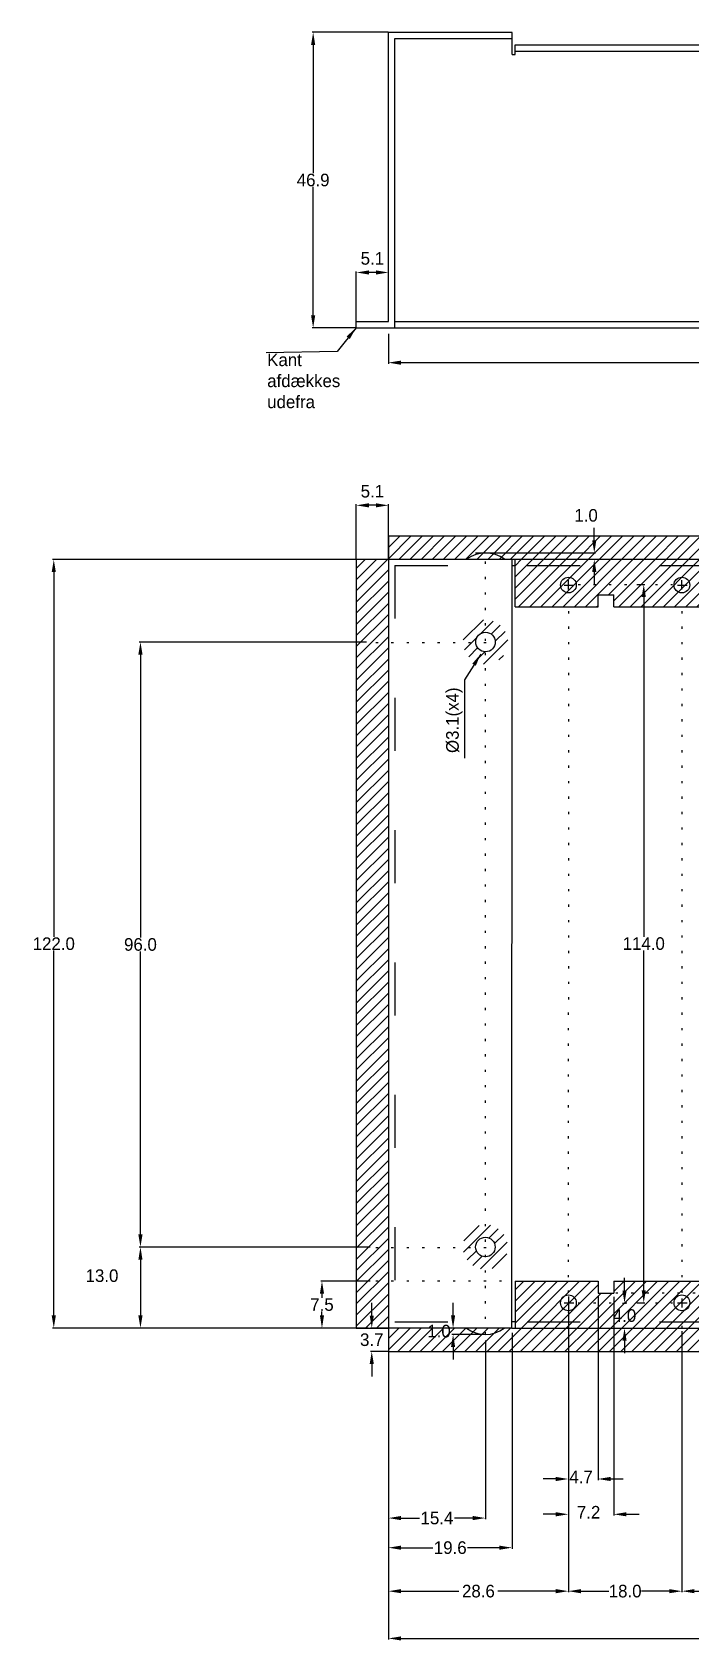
# Model space of a CAD drawing. Extents: x -123 to 309, y 96 to 516.
# Drawn here: x -123.1 to -18.7, y 236.3 to 492.5 of the extents above; entities that cross this region are included whole.
import ezdxf

# ---------------------------------------------------------------- set-up
doc = ezdxf.new("R2010")
doc.units = 0
doc.header["$LTSCALE"] = 7
doc.header["$MEASUREMENT"] = 0
doc.linetypes.add('ACAD_ISO03W100', pattern=[30, 12, -18])
doc.linetypes.add('ACAD_ISO07W100', pattern=[3.5, 0.5, -3])
doc.layers.get('DEFPOINTS').update_dxf_attribs({"linetype": 'CONTINUOUS'})
for name, color, linetype in [('kabinet', 4, 'CONTINUOUS'), ('kabinet_dim', 7, 'CONTINUOUS'), ('kabinet_hidden', 2, 'ACAD_ISO03W100')]:
    doc.layers.add(name, color=color, linetype=linetype)
doc.dimstyles.new('DK-audio', dxfattribs={"dimtxt": 2, "dimasz": 2, "dimexe": 0.18, "dimexo": 0.0625, "dimgap": 0.09, "dimtad": 0, "dimtih": 1, "dimtoh": 1, "dimdec": 1, "dimzin": 0, "dimdsep": 46, "dimtxsty": 'Standard', "dimcen": 5, "dimadec": 0, "dimazin": 0, "dimtfac": 1, "dimtdec": 1, "dimtofl": 0, "dimtmove": 2, "dimatfit": 3, "dimfxl": 0, "dimtolj": 1, "dimtzin": 0, "dimarcsym": 0})

# ---------------------------------------------------------------- blocks, each defined once
blk = doc.blocks.new('*D11')
at = {"layer": 'DEFPOINTS', "color": 0}
for p in [(134.4, 279.65), (-66.6, 279.05), (134.4, 237.6)]:
    blk.add_point(p, dxfattribs=at)
at = {"layer": 'kabinet', "color": 0, "lineweight": -2}
for p, q in [((134.4, 279.59), (134.4, 237.42)), ((-66.6, 278.99), (-66.6, 237.42)), ((-64.6, 237.6), (30.48, 237.6)), ((132.4, 237.6), (37.32, 237.6))]:
    blk.add_line(p, q, dxfattribs=at)
at = {"layer": 'kabinet', "color": 0}
for points in [[(-64.6, 237.93), (-64.6, 237.27), (-66.6, 237.6)], [(132.4, 237.93), (132.4, 237.27), (134.4, 237.6)]]:
    blk.add_solid(points, dxfattribs=at)
at = {"layer": 'kabinet', "color": 0, "insert": (33.9, 237.6), "char_height": 2, "attachment_point": 5}
blk.add_mtext('\\A1;201.0', dxfattribs=at)
blk = doc.blocks.new('*D12')
at = {"layer": 'DEFPOINTS', "color": 0}
for p in [(-119.7, 408.8), (-69.87, 408.8), (-71.87, 286.85)]:
    blk.add_point(p, dxfattribs=at)
at = {"layer": 'kabinet', "color": 0, "lineweight": -2}
for p, q in [((-69.94, 408.8), (-119.88, 408.8)), ((-119.7, 406.8), (-119.7, 348.92)), ((-119.7, 288.85), (-119.7, 346.74)), ((-71.94, 286.85), (-119.88, 286.85))]:
    blk.add_line(p, q, dxfattribs=at)
at = {"layer": 'kabinet', "color": 0}
for points in [[(-120.03, 406.8), (-119.37, 406.8), (-119.7, 408.8)], [(-120.03, 288.85), (-119.37, 288.85), (-119.7, 286.85)]]:
    blk.add_solid(points, dxfattribs=at)
at = {"layer": 'kabinet', "color": 0, "insert": (-119.7, 347.83), "char_height": 2, "attachment_point": 5}
blk.add_mtext('\\A1;122.0', dxfattribs=at)
blk = doc.blocks.new('*D18')
at = {"layer": 'DEFPOINTS', "color": 0}
for p in [(-66.6, 284.4), (-47, 286.15), (-47, 252)]:
    blk.add_point(p, dxfattribs=at)
at = {"layer": 'kabinet', "color": 0, "lineweight": -2}
for p, q in [((-47, 286.09), (-47, 251.82)), ((-66.6, 284.34), (-66.6, 251.82)), ((-64.6, 252), (-59.56, 252)), ((-49, 252), (-54.04, 252))]:
    blk.add_line(p, q, dxfattribs=at)
at = {"layer": 'kabinet', "color": 0}
for points in [[(-64.6, 252.33), (-64.6, 251.67), (-66.6, 252)], [(-49, 252.33), (-49, 251.67), (-47, 252)]]:
    blk.add_solid(points, dxfattribs=at)
at = {"layer": 'kabinet', "color": 0, "insert": (-56.8, 252), "char_height": 2, "attachment_point": 5}
blk.add_mtext('\\A1;19.6', dxfattribs=at)
blk = doc.blocks.new('*D13')
at = {"layer": 'DEFPOINTS', "color": 0}
for p in [(-73.85, 299.7), (-105.95, 286.85), (-69.77, 286.85)]:
    blk.add_point(p, dxfattribs=at)
at = {"layer": 'kabinet', "color": 0, "lineweight": -2}
for p, q in [((-73.91, 299.7), (-106.13, 299.7)), ((-105.95, 297.7), (-105.95, 288.85)), ((-69.84, 286.85), (-106.13, 286.85))]:
    blk.add_line(p, q, dxfattribs=at)
at = {"layer": 'kabinet', "color": 0}
for points in [[(-106.28, 297.7), (-105.62, 297.7), (-105.95, 299.7)], [(-106.28, 288.85), (-105.62, 288.85), (-105.95, 286.85)]]:
    blk.add_solid(points, dxfattribs=at)
at = {"layer": 'kabinet', "color": 0, "insert": (-112.05, 295.15), "char_height": 2, "attachment_point": 5}
blk.add_mtext('\\A1;13.0', dxfattribs=at)
blk = doc.blocks.new('*D14')
at = {"layer": 'DEFPOINTS', "color": 0}
for p in [(-66.6, 286.15), (-51.22, 284.95), (-66.6, 256.7)]:
    blk.add_point(p, dxfattribs=at)
at = {"layer": 'kabinet', "color": 0, "lineweight": -2}
for p, q in [((-66.6, 286.09), (-66.6, 256.52)), ((-51.22, 284.89), (-51.22, 256.52)), ((-64.6, 256.7), (-61.67, 256.7)), ((-53.22, 256.7), (-56.15, 256.7))]:
    blk.add_line(p, q, dxfattribs=at)
at = {"layer": 'kabinet', "color": 0}
for points in [[(-64.6, 257.03), (-64.6, 256.37), (-66.6, 256.7)], [(-53.22, 257.03), (-53.22, 256.37), (-51.22, 256.7)]]:
    blk.add_solid(points, dxfattribs=at)
at = {"layer": 'kabinet', "color": 0, "insert": (-58.91, 256.7), "char_height": 2, "attachment_point": 5}
blk.add_mtext('\\A1;15.4', dxfattribs=at)
blk = doc.blocks.new('*D15')
at = {"layer": 'DEFPOINTS', "color": 0}
for p in [(-69.87, 408.84), (-52.87, 409.84), (-33.95, 409.84)]:
    blk.add_point(p, dxfattribs=at)
at = {"layer": 'kabinet', "color": 0, "lineweight": -2}
for p, q in [((-33.95, 411.84), (-33.95, 413.84)), ((-69.81, 408.84), (-33.77, 408.84)), ((-52.81, 409.84), (-33.77, 409.84)), ((-33.95, 406.84), (-33.95, 404.84))]:
    blk.add_line(p, q, dxfattribs=at)
at = {"layer": 'kabinet', "color": 0}
for points in [[(-34.28, 411.84), (-33.62, 411.84), (-33.95, 409.84)], [(-34.28, 406.84), (-33.62, 406.84), (-33.95, 408.84)]]:
    blk.add_solid(points, dxfattribs=at)
at = {"layer": 'kabinet', "color": 0, "insert": (-35.25, 415.8), "char_height": 2, "attachment_point": 5}
blk.add_mtext('\\A1;1.0', dxfattribs=at)
blk = doc.blocks.new('*D23')
at = {"layer": 'DEFPOINTS', "color": 0}
for p in [(-66.6, 444.69), (134.4, 444.79), (134.4, 440.04)]:
    blk.add_point(p, dxfattribs=at)
at = {"layer": 'kabinet', "color": 0, "lineweight": -2}
for p, q in [((-66.6, 444.63), (-66.6, 439.86)), ((134.4, 444.72), (134.4, 439.86)), ((-64.6, 440.04), (30.48, 440.04)), ((132.4, 440.04), (37.32, 440.04))]:
    blk.add_line(p, q, dxfattribs=at)
at = {"layer": 'kabinet', "color": 0}
for points in [[(-64.6, 440.37), (-64.6, 439.7), (-66.6, 440.04)], [(132.4, 440.37), (132.4, 439.7), (134.4, 440.04)]]:
    blk.add_solid(points, dxfattribs=at)
at = {"layer": 'kabinet', "color": 0, "insert": (33.9, 440.04), "char_height": 2, "attachment_point": 5}
blk.add_mtext('\\A1;201.0', dxfattribs=at)
blk = doc.blocks.new('*D24')
at = {"layer": 'DEFPOINTS', "color": 0}
for p in [(-77.15, 294.3), (-69.45, 294.3), (-72.15, 286.85)]:
    blk.add_point(p, dxfattribs=at)
at = {"layer": 'kabinet', "color": 0, "lineweight": -2}
for p, q in [((-69.51, 294.3), (-77.33, 294.3)), ((-77.15, 292.3), (-77.15, 291.67)), ((-77.15, 288.85), (-77.15, 289.49)), ((-72.21, 286.85), (-77.33, 286.85))]:
    blk.add_line(p, q, dxfattribs=at)
at = {"layer": 'kabinet', "color": 0}
for points in [[(-77.48, 292.3), (-76.82, 292.3), (-77.15, 294.3)], [(-77.48, 288.85), (-76.82, 288.85), (-77.15, 286.85)]]:
    blk.add_solid(points, dxfattribs=at)
at = {"layer": 'kabinet', "color": 0, "insert": (-77.15, 290.57), "char_height": 2, "attachment_point": 5}
blk.add_mtext('\\A1;7.5', dxfattribs=at)
blk = doc.blocks.new('*D25')
at = {"layer": 'DEFPOINTS', "color": 0}
for p in [(-29.55, 290.8), (-29.65, 286.85), (-29.15, 286.85)]:
    blk.add_point(p, dxfattribs=at)
at = {"layer": 'kabinet', "color": 0, "lineweight": -2}
for p, q in [((-29.15, 292.8), (-29.15, 294.8)), ((-29.49, 290.8), (-28.97, 290.8)), ((-29.59, 286.85), (-28.97, 286.85)), ((-29.15, 284.85), (-29.15, 282.85))]:
    blk.add_line(p, q, dxfattribs=at)
at = {"layer": 'kabinet', "color": 0}
for points in [[(-29.48, 292.8), (-28.82, 292.8), (-29.15, 290.8)], [(-29.48, 284.85), (-28.82, 284.85), (-29.15, 286.85)]]:
    blk.add_solid(points, dxfattribs=at)
at = {"layer": 'kabinet', "color": 0, "insert": (-29.15, 288.82), "char_height": 2, "attachment_point": 5}
blk.add_mtext('\\A1;4.0', dxfattribs=at)
blk = doc.blocks.new('*D27')
at = {"layer": 'DEFPOINTS', "color": 0}
for p in [(-27.25, 404.85), (-27.25, 290.85), (-26.1, 290.85)]:
    blk.add_point(p, dxfattribs=at)
at = {"layer": 'kabinet', "color": 0, "lineweight": -2}
for p, q in [((-27.19, 404.85), (-25.92, 404.85)), ((-26.1, 402.85), (-26.1, 348.94)), ((-26.1, 292.85), (-26.1, 346.76)), ((-27.19, 290.85), (-25.92, 290.85))]:
    blk.add_line(p, q, dxfattribs=at)
at = {"layer": 'kabinet', "color": 0}
for points in [[(-26.43, 402.85), (-25.77, 402.85), (-26.1, 404.85)], [(-26.43, 292.85), (-25.77, 292.85), (-26.1, 290.85)]]:
    blk.add_solid(points, dxfattribs=at)
at = {"layer": 'kabinet', "color": 0, "insert": (-26.1, 347.85), "char_height": 2, "attachment_point": 5}
blk.add_mtext('\\A1;114.0', dxfattribs=at)
blk = doc.blocks.new('*D30')
at = {"layer": 'DEFPOINTS', "color": 0}
for p in [(-66.6, 285.1), (-38.05, 286.15), (-66.6, 245.1)]:
    blk.add_point(p, dxfattribs=at)
at = {"layer": 'kabinet', "color": 0, "lineweight": -2}
for p, q in [((-66.6, 285.04), (-66.6, 244.92)), ((-38.05, 286.09), (-38.05, 244.92)), ((-64.6, 245.1), (-55.42, 245.1)), ((-40.05, 245.1), (-49.23, 245.1))]:
    blk.add_line(p, q, dxfattribs=at)
at = {"layer": 'kabinet', "color": 0}
for points in [[(-64.6, 245.43), (-64.6, 244.77), (-66.6, 245.1)], [(-40.05, 245.43), (-40.05, 244.77), (-38.05, 245.1)]]:
    blk.add_solid(points, dxfattribs=at)
at = {"layer": 'kabinet', "color": 0, "insert": (-52.33, 245.1), "char_height": 2, "attachment_point": 5}
blk.add_mtext('\\A1;28.6', dxfattribs=at)
blk = doc.blocks.new('*D31')
at = {"layer": 'DEFPOINTS', "color": 0}
for p in [(-38.05, 291.9), (-33.35, 291.9), (-38.05, 262.9)]:
    blk.add_point(p, dxfattribs=at)
at = {"layer": 'kabinet', "color": 0, "lineweight": -2}
for p, q in [((-38.05, 291.84), (-38.05, 262.72)), ((-33.35, 291.84), (-33.35, 262.72)), ((-40.05, 262.9), (-42.05, 262.9)), ((-31.35, 262.9), (-29.35, 262.9))]:
    blk.add_line(p, q, dxfattribs=at)
at = {"layer": 'kabinet', "color": 0}
for points in [[(-40.05, 263.23), (-40.05, 262.57), (-38.05, 262.9)], [(-31.35, 263.23), (-31.35, 262.57), (-33.35, 262.9)]]:
    blk.add_solid(points, dxfattribs=at)
at = {"layer": 'kabinet', "color": 0, "insert": (-36.05, 263.23), "char_height": 2, "attachment_point": 5}
blk.add_mtext('\\A1;4.7', dxfattribs=at)
blk = doc.blocks.new('*D32')
at = {"layer": 'DEFPOINTS', "color": 0}
for p in [(-38.05, 291.85), (-30.85, 291.85), (-38.05, 257.3)]:
    blk.add_point(p, dxfattribs=at)
at = {"layer": 'kabinet', "color": 0, "lineweight": -2}
for p, q in [((-38.05, 291.79), (-38.05, 257.12)), ((-30.85, 291.79), (-30.85, 257.12)), ((-40.05, 257.3), (-42.05, 257.3)), ((-28.85, 257.3), (-26.85, 257.3))]:
    blk.add_line(p, q, dxfattribs=at)
at = {"layer": 'kabinet', "color": 0}
for points in [[(-40.05, 257.63), (-40.05, 256.97), (-38.05, 257.3)], [(-28.85, 257.63), (-28.85, 256.97), (-30.85, 257.3)]]:
    blk.add_solid(points, dxfattribs=at)
at = {"layer": 'kabinet', "color": 0, "insert": (-34.85, 257.63), "char_height": 2, "attachment_point": 5}
blk.add_mtext('\\A1;7.2', dxfattribs=at)
blk = doc.blocks.new('*D33')
at = {"layer": 'DEFPOINTS', "color": 0}
for p in [(-38.05, 286.4), (-20.05, 286.4), (-38.05, 245.1)]:
    blk.add_point(p, dxfattribs=at)
at = {"layer": 'kabinet', "color": 0, "lineweight": -2}
for p, q in [((-38.05, 286.34), (-38.05, 244.92)), ((-20.05, 286.34), (-20.05, 244.92)), ((-36.05, 245.1), (-31.64, 245.1)), ((-22.05, 245.1), (-26.46, 245.1))]:
    blk.add_line(p, q, dxfattribs=at)
at = {"layer": 'kabinet', "color": 0}
for points in [[(-36.05, 245.43), (-36.05, 244.77), (-38.05, 245.1)], [(-22.05, 245.43), (-22.05, 244.77), (-20.05, 245.1)]]:
    blk.add_solid(points, dxfattribs=at)
at = {"layer": 'kabinet', "color": 0, "insert": (-29.05, 245.1), "char_height": 2, "attachment_point": 5}
blk.add_mtext('\\A1;18.0', dxfattribs=at)
blk = doc.blocks.new('*D34')
at = {"layer": 'DEFPOINTS', "color": 0}
for p in [(-20.05, 286.4), (-2.05, 286.4), (-20.05, 245.1)]:
    blk.add_point(p, dxfattribs=at)
at = {"layer": 'kabinet', "color": 0, "lineweight": -2}
for p, q in [((-20.05, 286.34), (-20.05, 244.92)), ((-2.05, 286.34), (-2.05, 244.92)), ((-18.05, 245.1), (-13.64, 245.1)), ((-4.05, 245.1), (-8.46, 245.1))]:
    blk.add_line(p, q, dxfattribs=at)
at = {"layer": 'kabinet', "color": 0}
for points in [[(-18.05, 245.43), (-18.05, 244.77), (-20.05, 245.1)], [(-4.05, 245.43), (-4.05, 244.77), (-2.05, 245.1)]]:
    blk.add_solid(points, dxfattribs=at)
at = {"layer": 'kabinet', "color": 0, "insert": (-11.05, 245.1), "char_height": 2, "attachment_point": 5}
blk.add_mtext('\\A1;18.0', dxfattribs=at)
blk = doc.blocks.new('*D43')
at = {"layer": 'DEFPOINTS', "color": 0}
for p in [(-105.95, 395.71), (-70, 395.71), (-69.45, 299.71)]:
    blk.add_point(p, dxfattribs=at)
at = {"layer": 'kabinet', "color": 0, "lineweight": -2}
for p, q in [((-70.06, 395.71), (-106.13, 395.71)), ((-105.95, 393.71), (-105.95, 348.8)), ((-105.95, 301.71), (-105.95, 346.62)), ((-69.51, 299.71), (-106.13, 299.71))]:
    blk.add_line(p, q, dxfattribs=at)
at = {"layer": 'kabinet', "color": 0}
for points in [[(-106.28, 393.71), (-105.62, 393.71), (-105.95, 395.71)], [(-106.28, 301.71), (-105.62, 301.71), (-105.95, 299.71)]]:
    blk.add_solid(points, dxfattribs=at)
at = {"layer": 'kabinet', "color": 0, "insert": (-105.95, 347.71), "char_height": 2, "attachment_point": 5}
blk.add_mtext('\\A1;96.0', dxfattribs=at)
blk = doc.blocks.new('*D54')
at = {"layer": 'DEFPOINTS', "color": 0}
for p in [(-71.7, 454.35), (-71.7, 446.56), (-66.6, 446.56)]:
    blk.add_point(p, dxfattribs=at)
at = {"layer": 'kabinet', "color": 0, "lineweight": -2}
for p, q in [((-71.7, 446.62), (-71.7, 454.53)), ((-68.6, 454.35), (-69.7, 454.35)), ((-66.6, 446.62), (-66.6, 454.53))]:
    blk.add_line(p, q, dxfattribs=at)
at = {"layer": 'kabinet', "color": 0}
for points in [[(-69.7, 454.68), (-69.7, 454.02), (-71.7, 454.35)], [(-68.6, 454.68), (-68.6, 454.02), (-66.6, 454.35)]]:
    blk.add_solid(points, dxfattribs=at)
at = {"layer": 'kabinet', "color": 0, "insert": (-69.15, 456.57), "char_height": 2, "attachment_point": 5}
blk.add_mtext('\\A1;5.1', dxfattribs=at)
blk = doc.blocks.new('*D56')
at = {"layer": 'DEFPOINTS', "color": 0}
for p in [(-78.55, 492.46), (-66.6, 492.46), (-71.75, 445.56)]:
    blk.add_point(p, dxfattribs=at)
at = {"layer": 'kabinet', "color": 0, "lineweight": -2}
for p, q in [((-66.66, 492.46), (-78.73, 492.46)), ((-78.55, 490.46), (-78.55, 470.1)), ((-78.55, 447.56), (-78.55, 467.92)), ((-71.81, 445.56), (-78.73, 445.56))]:
    blk.add_line(p, q, dxfattribs=at)
at = {"layer": 'kabinet', "color": 0}
for points in [[(-78.88, 490.46), (-78.22, 490.46), (-78.55, 492.46)], [(-78.88, 447.56), (-78.22, 447.56), (-78.55, 445.56)]]:
    blk.add_solid(points, dxfattribs=at)
at = {"layer": 'kabinet', "color": 0, "insert": (-78.55, 469.01), "char_height": 2, "attachment_point": 5}
blk.add_mtext('\\A1;46.9', dxfattribs=at)
blk = doc.blocks.new('*D57')
at = {"layer": 'DEFPOINTS', "color": 0}
for p in [(-66.61, 286.84), (-69.25, 283.14), (-66.6, 283.14)]:
    blk.add_point(p, dxfattribs=at)
at = {"layer": 'kabinet_dim', "color": 0, "lineweight": -2}
for p, q in [((-69.25, 288.84), (-69.25, 290.84)), ((-66.67, 286.84), (-69.43, 286.84)), ((-66.66, 283.14), (-69.43, 283.14)), ((-69.25, 281.14), (-69.25, 279.14))]:
    blk.add_line(p, q, dxfattribs=at)
at = {"layer": 'kabinet_dim', "color": 0}
for points in [[(-69.58, 288.84), (-68.92, 288.84), (-69.25, 286.84)], [(-69.58, 281.14), (-68.92, 281.14), (-69.25, 283.14)]]:
    blk.add_solid(points, dxfattribs=at)
at = {"layer": 'kabinet_dim', "color": 0, "insert": (-69.25, 284.99), "char_height": 2, "attachment_point": 5}
blk.add_mtext('\\A1;3.7', dxfattribs=at)
blk = doc.blocks.new('*D58')
at = {"layer": 'DEFPOINTS', "color": 0}
for p in [(-71.71, 417.4), (-71.71, 408.8), (-66.6, 408.84)]:
    blk.add_point(p, dxfattribs=at)
at = {"layer": 'kabinet_dim', "color": 0, "lineweight": -2}
for p, q in [((-71.71, 408.86), (-71.71, 417.58)), ((-66.6, 408.9), (-66.6, 417.58)), ((-68.6, 417.4), (-69.71, 417.4))]:
    blk.add_line(p, q, dxfattribs=at)
at = {"layer": 'kabinet_dim', "color": 0}
for points in [[(-69.71, 417.73), (-69.71, 417.07), (-71.71, 417.4)], [(-68.6, 417.73), (-68.6, 417.07), (-66.6, 417.4)]]:
    blk.add_solid(points, dxfattribs=at)
at = {"layer": 'kabinet_dim', "color": 0, "insert": (-69.15, 419.63), "char_height": 2, "attachment_point": 5}
blk.add_mtext('\\A1;5.1', dxfattribs=at)
blk = doc.blocks.new('*D68')
at = {"layer": 'DEFPOINTS', "color": 0}
for p in [(-56.35, 286.85), (-51.22, 286.85), (-51.22, 285.85)]:
    blk.add_point(p, dxfattribs=at)
at = {"layer": 'kabinet_dim', "color": 0, "lineweight": -2}
for p, q in [((-56.35, 288.85), (-56.35, 290.85)), ((-51.29, 286.85), (-56.53, 286.85)), ((-51.29, 285.85), (-56.53, 285.85)), ((-56.35, 283.85), (-56.35, 281.85))]:
    blk.add_line(p, q, dxfattribs=at)
at = {"layer": 'kabinet_dim', "color": 0}
for points in [[(-56.68, 288.85), (-56.02, 288.85), (-56.35, 286.85)], [(-56.68, 283.85), (-56.02, 283.85), (-56.35, 285.85)]]:
    blk.add_solid(points, dxfattribs=at)
at = {"layer": 'kabinet_dim', "color": 0, "insert": (-58.58, 286.35), "char_height": 2, "attachment_point": 5}
blk.add_mtext('\\A1;1.0', dxfattribs=at)

msp = doc.modelspace()

# ---------------------------------------------------------------- hatches: boundary and pattern name
at = {"layer": 'kabinet_dim'}
h = msp.add_hatch(dxfattribs=at)
h.set_pattern_fill('ANSI31', color=256, scale=10, style=0)
edge = h.paths.add_edge_path()
edge.add_line((-66.6, 412.54), (-66.61, 408.84))
edge.add_line((-66.61, 408.84), (-46.5, 408.85))
edge.add_line((-46.5, 408.84), (114.5, 408.85))
edge.add_line((-66.6, 412.54), (134.39, 412.54))
edge.add_line((114.5, 408.85), (134.45, 408.85))
edge.add_line((134.4, 286.84), (134.39, 412.54))
h = msp.add_hatch(dxfattribs=at)
h.set_pattern_fill('ANSI31', color=256, scale=10, style=0)
h.paths.add_polyline_path([(-71.71, 286.84), (-66.61, 286.84), (-66.61, 408.84), (-71.71, 408.84)])
h = msp.add_hatch(dxfattribs=at)
h.set_pattern_fill('ANSI31', color=256, scale=10, style=0)
edge = h.paths.add_edge_path()
edge.add_line((-46.5, 401.3), (-46.5, 408.85))
edge.add_line((-46.5, 408.84), (114.5, 408.85))
edge.add_line((-46.5, 401.3), (-33.35, 401.3))
edge.add_line((-33.35, 401.3), (-33.35, 403.2))
edge.add_line((-33.35, 403.2), (-30.85, 403.2))
edge.add_line((-30.85, 401.3), (-30.85, 403.2))
edge.add_line((-30.85, 401.3), (-15.35, 401.3))
edge.add_line((-15.35, 401.3), (-15.35, 403.2))
edge.add_line((-15.35, 403.2), (-12.85, 403.2))
edge.add_line((-12.85, 401.3), (-12.85, 403.2))
edge.add_line((-12.85, 401.3), (2.65, 401.3))
edge.add_line((2.65, 401.3), (2.65, 403.2))
edge.add_line((2.65, 403.2), (5.15, 403.2))
edge.add_line((5.15, 401.3), (5.15, 403.2))
edge.add_line((5.15, 401.3), (20.65, 401.3))
edge.add_line((20.65, 401.3), (20.65, 403.2))
edge.add_line((20.65, 403.2), (23.15, 403.2))
edge.add_line((23.15, 401.3), (23.15, 403.2))
edge.add_line((23.15, 401.3), (38.65, 401.3))
edge.add_line((38.65, 401.3), (38.65, 403.2))
edge.add_line((38.65, 403.2), (41.15, 403.2))
edge.add_line((41.15, 401.3), (41.15, 403.2))
edge.add_line((41.15, 401.3), (56.65, 401.3))
edge.add_line((56.65, 401.3), (56.65, 403.2))
edge.add_line((56.65, 403.2), (59.15, 403.2))
edge.add_line((59.15, 401.3), (59.15, 403.2))
edge.add_line((59.15, 401.3), (74.65, 401.3))
edge.add_line((74.65, 401.3), (74.65, 403.2))
edge.add_line((74.65, 403.2), (77.15, 403.2))
edge.add_line((77.15, 401.3), (77.15, 403.2))
edge.add_line((77.15, 401.3), (92.65, 401.3))
edge.add_line((92.65, 401.3), (92.65, 403.2))
edge.add_line((92.65, 403.2), (95.15, 403.2))
edge.add_line((95.15, 401.3), (95.15, 403.2))
edge.add_line((95.15, 401.3), (110.65, 401.3))
edge.add_line((110.65, 401.3), (110.65, 403.2))
edge.add_line((110.65, 403.2), (113.15, 403.2))
edge.add_line((113.15, 401.3), (113.15, 403.2))
edge.add_line((113.15, 401.3), (114.5, 401.3))
edge.add_line((114.5, 401.3), (114.5, 408.85))
h = msp.add_hatch(dxfattribs=at)
h.set_pattern_fill('ANSI31', color=256, scale=10, style=0)
edge = h.paths.add_edge_path()
edge.add_arc((-51.2, 395.71), 3.55, 0, 360)
edge = h.paths.add_edge_path(flags=16)
edge.add_arc((-51.2, 395.71), 1.55, 0, 360)
h = msp.add_hatch(dxfattribs=at)
h.set_pattern_fill('ANSI31', color=256, scale=10, style=0)
edge = h.paths.add_edge_path(flags=16)
edge.add_arc((-51.22, 299.71), 1.55, 0, 360)
edge = h.paths.add_edge_path()
edge.add_arc((-51.22, 299.71), 3.55, 0, 360)
h = msp.add_hatch(dxfattribs=at)
h.set_pattern_fill('ANSI31', color=256, scale=10, style=0)
h.paths.add_polyline_path([(-46.5, 294.3), (-46.5, 286.85), (114.5, 286.85), (114.5, 294.3), (113.15, 294.3), (113.15, 292.4), (110.65, 292.4), (110.65, 294.3), (95.15, 294.3), (95.15, 292.4), (92.65, 292.4), (92.65, 294.3), (77.15, 294.3), (77.15, 292.4), (74.65, 292.4), (74.65, 294.3), (59.15, 294.3), (59.15, 292.4), (56.65, 292.4), (56.65, 294.3), (41.15, 294.3), (41.15, 292.4), (38.65, 292.4), (38.65, 294.3), (23.15, 294.3), (23.15, 292.4), (20.65, 292.4), (20.65, 294.3), (5.15, 294.3), (5.15, 292.4), (2.65, 292.4), (2.65, 294.3), (-12.85, 294.3), (-12.85, 292.4), (-15.35, 292.4), (-15.35, 294.3), (-30.85, 294.3), (-30.85, 292.4), (-33.35, 292.4), (-33.35, 294.3)])
h = msp.add_hatch(dxfattribs=at)
h.set_pattern_fill('ANSI31', color=256, scale=10, style=0)
edge = h.paths.add_edge_path()
edge.add_line((-46.5, 286.85), (114.5, 286.85))
edge.add_line((114.5, 286.85), (115, 286.85))
edge.add_line((115, 286.85), (134.4, 286.84))
edge.add_line((134.4, 286.84), (134.4, 283.14))
edge.add_line((134.4, 283.14), (-66.6, 283.14))
edge.add_line((-66.6, 283.14), (-66.6, 286.84))
edge.add_line((-66.6, 286.84), (-47.02, 286.85))
edge.add_line((-47.02, 286.85), (-46.5, 286.85))

# ---------------------------------------------------------------- linework, layer by layer
at = {"layer": 'kabinet', "color": 0, "ltscale": 0.1}
for p, q in [((-66.6, 492.46), (-47, 492.46)), ((-47, 488.95), (-47, 492.45)), ((-65.6, 491.46), (-47, 491.46)), ((-46.5, 490.46), (114.5, 490.47)), ((-46.5, 488.95), (-46.5, 490.45)), ((-46.5, 489.46), (114.5, 489.47)), ((-71.75, 446.56), (-66.6, 446.56)), ((-71.75, 446.56), (-66.6, 446.56)), ((-65.6, 446.56), (133.4, 446.56)), ((-71.75, 445.56), (139.5, 445.56)), ((-66.6, 412.54), (134.39, 412.54)), ((-71.71, 408.84), (-71.71, 286.84)), ((-66.61, 408.84), (-66.61, 286.84)), ((-47.02, 286.85), (-47, 408.85)), ((-46.5, 401.3), (-46.5, 408.85)), ((-66.6, 283.14), (134.4, 283.14))]:
    msp.add_line(p, q, dxfattribs=at)
at = {"layer": 'kabinet', "color": 0}
for p, q in [((-66.6, 446.56), (-66.6, 492.45)), ((-65.6, 445.57), (-65.6, 491.46)), ((-47, 488.95), (-46.5, 488.95)), ((-71.7, 445.57), (-71.7, 446.56)), ((-71.71, 408.84), (-66.61, 408.84)), ((-47, 407.85), (-46.5, 407.85)), ((-38.05, 404.05), (-38.05, 405.5)), ((-20.05, 404.05), (-20.05, 405.5)), ((-38.75, 404.75), (-37.2, 404.75)), ((-33.35, 403.2), (-30.85, 403.2)), ((-33.35, 401.3), (-33.35, 403.2)), ((-30.85, 401.3), (-30.85, 403.2)), ((-20.75, 404.75), (-19.2, 404.75)), ((-46.5, 401.3), (-33.35, 401.3)), ((-46.5, 401.3), (-33.35, 401.3)), ((-30.85, 401.3), (-15.35, 401.3)), ((-46.5, 294.3), (-46.5, 286.85)), ((-46.5, 294.3), (-33.35, 294.3)), ((-33.35, 294.3), (-33.35, 292.4)), ((-33.35, 292.4), (-30.85, 292.4)), ((-30.85, 294.3), (-15.35, 294.3)), ((-30.85, 294.3), (-30.85, 292.4)), ((-38.75, 290.85), (-37.2, 290.85)), ((-38.05, 291.55), (-38.05, 290.1)), ((-20.75, 290.85), (-19.2, 290.85)), ((-20.05, 291.55), (-20.05, 290.1)), ((-46.5, 287.85), (-47, 287.85)), ((-71.71, 286.84), (-66.61, 286.84))]:
    msp.add_line(p, q, dxfattribs=at)
at = {"layer": 'kabinet', "color": 0, "linetype": 'ACAD_ISO07W100', "ltscale": 0.1}
for p, q in [((-51.2, 395.89), (-51.2, 409.84)), ((-36.5, 404.84), (-21.55, 404.84)), ((-38.02, 292.45), (-38, 402.7)), ((-20.02, 292.45), (-20, 402.7)), ((-68.61, 395.64), (-50.5, 395.64)), ((-51.22, 285.85), (-51.2, 395.89)), ((-68.61, 299.64), (-50.5, 299.64)), ((-68.61, 294.34), (-46.75, 294.34)), ((-30.55, 292.44), (-15.55, 292.44)), ((-36.5, 290.84), (-21.55, 290.84)), ((-38.02, 286.85), (-38.02, 289.4)), ((-20.02, 286.85), (-20.02, 289.4))]:
    msp.add_line(p, q, dxfattribs=at)
at = {"layer": 'kabinet', "color": 0}
for centre in [(-38.05, 404.75), (-20.05, 404.75), (-38.05, 290.85), (-20.05, 290.85)]:
    msp.add_circle(centre, 1.25, dxfattribs=at)
at = {"layer": 'kabinet', "color": 0, "ltscale": 0.1}
for centre in [(-51.2, 395.71), (-51.22, 299.71)]:
    msp.add_circle(centre, 1.55, dxfattribs=at)
for centre, start, end in [((-51.2, 404.84), 53.1301, 126.8699), ((-51.22, 290.84), 233.1301, 306.8699)]:
    msp.add_arc(centre, 5, start, end, dxfattribs=at)
at = {"layer": 'kabinet_dim'}
for p, q in [((-66.6, 412.54), (-66.61, 408.84)), ((-66.61, 408.84), (-46.5, 408.85)), ((-46.5, 408.84), (114.5, 408.85)), ((-47.02, 286.85), (-66.6, 286.84)), ((-66.6, 286.84), (-66.6, 283.14)), ((-47.02, 286.85), (-46.5, 286.85)), ((-46.5, 286.85), (114.5, 286.85))]:
    msp.add_line(p, q, dxfattribs=at)
at = {"layer": 'kabinet_hidden', "color": 0, "ltscale": 0.1}
for p, q in [((-65.61, 407.84), (-65.61, 287.84)), ((-65.6, 407.84), (133.4, 407.84)), ((-65.6, 287.84), (133.4, 287.84))]:
    msp.add_line(p, q, dxfattribs=at)

# ---------------------------------------------------------------- texts
at = {"layer": 'kabinet', "color": 0}
msp.add_text('Ø3.1(x4)', height=2, rotation=90, dxfattribs=at).set_placement((-55.45, 378.1))
at = {"layer": 'kabinet_dim', "insert": (-85.84, 432.79), "char_height": 2, "width": 15.0043, "attachment_point": 7}
msp.add_mtext('\\A1;Kant afdækkes udefra', dxfattribs=at)

# ---------------------------------------------------------------- dimensions: what is measured, and where the dimension line sits
at = {"layer": 'kabinet', "color": 0}
for base, p1, p2, picture, middle in [((-78.55, 492.46), (-71.75, 445.56), (-66.6, 492.46), '*D56', (-78.55, 469.01)), ((-26.1, 290.85), (-27.25, 404.85), (-27.25, 290.85), '*D27', (-26.1, 347.85)), ((-29.15, 286.85), (-29.55, 290.8), (-29.65, 286.85), '*D25', (-29.15, 288.825)), ((-77.15, 294.3), (-72.15, 286.85), (-69.45, 294.3), '*D24', (-77.15, 290.575))]:
    dim = msp.add_linear_dim(base=base, p1=p1, p2=p2, angle=90, dimstyle='DK-audio', dxfattribs=at)
    dim.commit()
    dim.dimension.update_dxf_attribs({"geometry": picture, "text_midpoint": middle})
for base, p1, p2, picture, middle in [((-71.7, 454.35), (-66.6, 446.56), (-71.7, 446.56), '*D54', (-69.15, 456.57)), ((134.4, 440.04), (-66.6, 444.69), (134.4, 444.79), '*D23', (33.9, 440.04)), ((-47, 252), (-66.6, 284.4), (-47, 286.15), '*D18', (-56.8, 252)), ((-66.6, 245.1), (-38.05, 286.15), (-66.6, 285.1), '*D30', (-52.325, 245.1)), ((-38.05, 245.1), (-20.05, 286.4), (-38.05, 286.4), '*D33', (-29.05, 245.1)), ((-20.05, 245.1), (-2.05, 286.4), (-20.05, 286.4), '*D34', (-11.05, 245.1))]:
    dim = msp.add_linear_dim(base=base, p1=p1, p2=p2, dimstyle='DK-audio', dxfattribs=at)
    dim.commit()
    dim.dimension.update_dxf_attribs({"geometry": picture, "text_midpoint": middle})
at = {"layer": 'kabinet', "color": 0, "ltscale": 0.1}
dim = msp.add_linear_dim(base=(-33.95, 409.84), p1=(-69.87, 408.84), p2=(-52.87, 409.84), angle=90, dimstyle='DK-audio', dxfattribs=at)
dim.commit()
dim.dimension.update_dxf_attribs({"geometry": '*D15', "text_midpoint": (-35.25, 415.8), "dimtype": 160})
for base, p1, p2, picture, middle in [((-119.7, 408.8), (-71.8737306, 286.8500004), (-69.8737306, 408.8), '*D12', (-119.7, 347.8250002)), ((-105.95, 395.71), (-69.45, 299.71), (-70, 395.71), '*D43', (-105.95, 347.71))]:
    dim = msp.add_linear_dim(base=base, p1=p1, p2=p2, angle=90, dimstyle='DK-audio', dxfattribs=at)
    dim.commit()
    dim.dimension.update_dxf_attribs({"geometry": picture, "text_midpoint": middle})
dim = msp.add_linear_dim(base=(-105.95, 286.85), p1=(-73.85, 299.7), p2=(-69.77, 286.85), angle=90, text='13.0', dimstyle='DK-audio', dxfattribs=at)
dim.commit()
dim.dimension.update_dxf_attribs({"geometry": '*D13', "text_midpoint": (-112.05, 295.15), "dimtype": 160})
at = {"layer": 'kabinet', "color": 0}
for base, p1, p2, picture, middle in [((-38.05, 262.9), (-33.35, 291.9), (-38.05, 291.9), '*D31', (-36.05, 263.23)), ((-38.05, 257.3), (-30.85, 291.85), (-38.05, 291.85), '*D32', (-34.85, 257.63))]:
    dim = msp.add_linear_dim(base=base, p1=p1, p2=p2, dimstyle='DK-audio', dxfattribs=at)
    dim.commit()
    dim.dimension.update_dxf_attribs({"geometry": picture, "text_midpoint": middle, "dimtype": 160})
at = {"layer": 'kabinet', "color": 0, "ltscale": 0.1}
for base, p1, p2, picture, middle in [((-66.6, 256.7), (-51.22, 284.95), (-66.6, 286.15), '*D14', (-58.91, 256.7)), ((134.4, 237.6), (-66.6, 279.05), (134.4, 279.65), '*D11', (33.9, 237.6))]:
    dim = msp.add_linear_dim(base=base, p1=p1, p2=p2, dimstyle='DK-audio', dxfattribs=at)
    dim.commit()
    dim.dimension.update_dxf_attribs({"geometry": picture, "text_midpoint": middle})
at = {"layer": 'kabinet_dim'}
dim = msp.add_linear_dim(base=(-71.71, 417.4), p1=(-66.6, 408.84), p2=(-71.71, 408.8), dimstyle='DK-audio', dxfattribs=at)
dim.commit()
dim.dimension.update_dxf_attribs({"geometry": '*D58', "text_midpoint": (-69.15, 419.63)})
for base, p1, p2, picture, middle in [((-69.25, 283.14), (-66.61, 286.84), (-66.6, 283.14), '*D57', (-69.25, 284.99)), ((-56.35, 286.85), (-51.22, 285.85), (-51.22, 286.85), '*D68', (-58.58, 286.35))]:
    dim = msp.add_linear_dim(base=base, p1=p1, p2=p2, angle=90, dimstyle='DK-audio', dxfattribs=at)
    dim.commit()
    dim.dimension.update_dxf_attribs({"geometry": picture, "text_midpoint": middle})

# ---------------------------------------------------------------- leaders
at = {"layer": 'kabinet', "color": 0, "ltscale": 0.1}
msp.add_leader([(-51.97, 393.8), (-54.52, 389.7), (-54.52, 377.3)], dimstyle='DK-audio', override={"dimgap": 1, "dimtad": 0}, dxfattribs=at)
at = {"layer": 'kabinet_dim', "annotation_type": 0, "has_hookline": 1, "hookline_direction": 1, "text_width": 15.33}
msp.add_leader([(-71.75, 445.56), (-74.74, 441.79), (-86.01, 441.6)], dimstyle='DK-audio', override={"dimgap": 0.09, "dimtad": 0}, dxfattribs=at)

doc.saveas('drawing.dxf')
